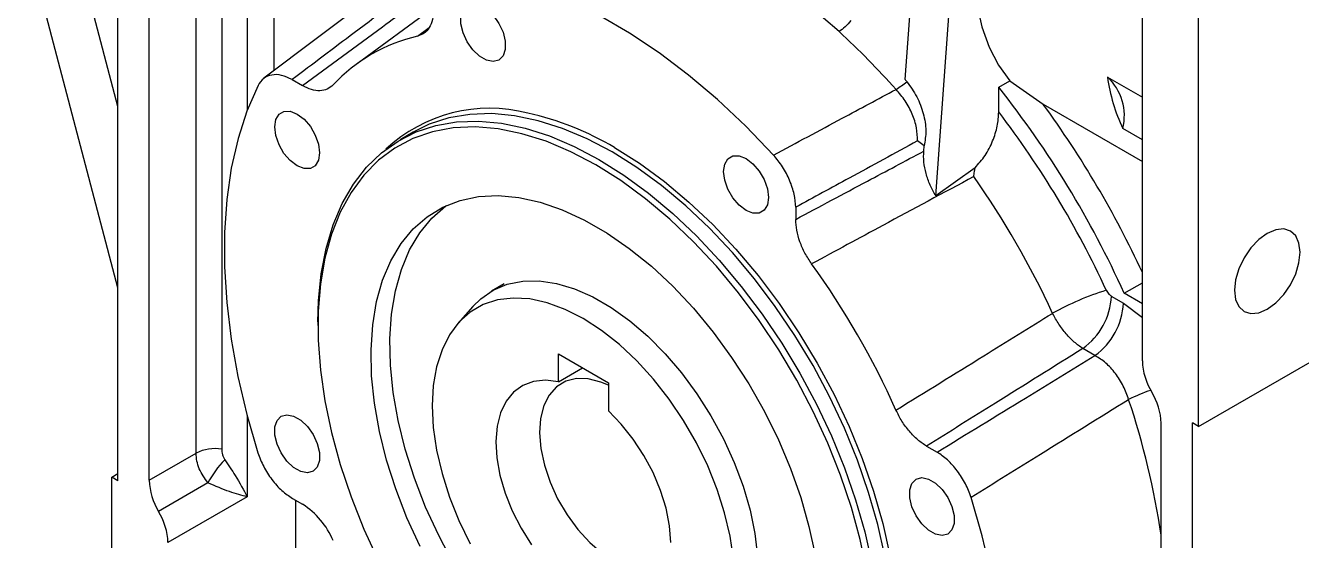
# Model space of a CAD drawing. Header units: millimetres. Extents: x 41 to 1868, y -696 to 319.
# Drawn here: x 1276.782 to 1279.408, y 255.837 to 256.896 of the extents above; entities that cross this region are included whole.
import ezdxf

# ---------------------------------------------------------------- set-up
doc = ezdxf.new("R2010")
doc.units = ezdxf.units.MM

msp = doc.modelspace()

# ---------------------------------------------------------------- linework, layer by layer
at = {"color": 7, "linetype": 'Continuous', "lineweight": 25}
for p, q in [((1276.9724, 256.7293), (1276.7821, 257.4526)), ((1278.5926, 256.7846), (1278.6415, 257.4578)), ((1278.6557, 256.5456), (1278.7187, 257.4133)), ((1279.0809, 256.2059), (1279.0809, 257.1994)), ((1279.1966, 256.0711), (1279.1966, 257.2069)), ((1276.9724, 255.9596), (1276.9724, 257.123)), ((1277.1332, 256.0161), (1277.1332, 257.0165)), ((1277.1859, 257.0247), (1277.1859, 256.0243)), ((1277.5663, 257.0083), (1277.2726, 256.7873)), ((1276.9724, 256.3562), (1276.8117, 256.9677)), ((1277.0367, 255.9604), (1277.0367, 256.9608)), ((1277.6217, 256.932), (1277.4646, 256.8173)), ((1277.3308, 256.7845), (1277.3524, 256.7721)), ((1278.7852, 256.7688), (1278.8084, 256.7822)), ((1278.7852, 256.718), (1278.7852, 256.7688)), ((1278.8084, 256.7822), (1278.8768, 256.7337)), ((1279.0091, 256.7899), (1279.0809, 256.7484)), ((1278.8768, 256.7337), (1279.0809, 256.6159)), ((1277.5803, 256.6764), (1277.5533, 256.6608)), ((1279.0809, 256.6606), (1279.0405, 256.6839)), ((1278.6317, 256.6486), (1278.6181, 256.6584)), ((1278.6308, 256.6374), (1278.6317, 256.6486)), ((1278.7364, 256.6033), (1278.6557, 256.5456)), ((1278.3674, 256.522), (1278.3674, 256.4971)), ((1277.7673, 256.3645), (1277.7415, 256.3496)), ((1279.0435, 256.345), (1279.0809, 256.3666)), ((1279.0169, 256.3392), (1279.0418, 256.3248)), ((1279.0809, 256.3234), (1279.0435, 256.345)), ((1277.7026, 256.3176), (1277.6726, 256.2837)), ((1279.1966, 256.0711), (1279.5823, 256.2938)), ((1277.3838, 256.2862), (1277.3838, 256.2788)), ((1277.8788, 256.2202), (1277.9817, 256.1608)), ((1277.8788, 256.1626), (1277.8788, 256.2202)), ((1278.9832, 256.217), (1278.9583, 256.2314)), ((1277.8788, 256.1626), (1277.9287, 256.1914)), ((1277.9817, 256.1608), (1277.9817, 256.1032)), ((1279.1195, 254.7581), (1279.1195, 256.0777)), ((1279.1966, 256.0711), (1279.1837, 256.0785)), ((1279.1837, 254.683), (1279.1837, 256.0785)), ((1278.6367, 256.0306), (1278.6582, 256.0182)), ((1277.0367, 255.9604), (1277.1332, 256.0161)), ((1276.9596, 255.967), (1276.9724, 255.9744)), ((1276.9596, 255.4474), (1276.9596, 255.967)), ((1276.9724, 255.9596), (1276.9596, 255.967)), ((1277.1576, 255.9549), (1277.056, 255.8963)), ((1277.2386, 255.9264), (1277.0753, 255.8322)), ((1277.3314, 255.9231), (1277.3522, 255.9111))]:
    msp.add_line(p, q, dxfattribs=at)
at = {"color": 8, "linetype": 'Continuous', "lineweight": 25}
for p, q in [((1277.2938, 256.8032), (1277.2938, 257.183)), ((1277.2386, 257.1388), (1277.2386, 256.7217)), ((1277.5889, 256.8738), (1277.6127, 256.8915)), ((1279.0418, 256.3248), (1279.0809, 256.2951)), ((1277.2386, 256.0927), (1277.2386, 255.9264)), ((1277.3388, 255.7592), (1277.3388, 255.9188))]:
    msp.add_line(p, q, dxfattribs=at)
at = {"color": 7, "linetype": 'Continuous', "lineweight": 25, "flags": 128}
for points in [[(1278.8302, 257.3931), (1278.8032, 257.3342), (1278.7803, 257.2746), (1278.7617, 257.2149), (1278.7478, 257.156), (1278.7385, 257.0983), (1278.7341, 257.0426), (1278.7347, 256.9895), (1278.74, 256.9396), (1278.7502, 256.8934), (1278.7652, 256.8515), (1278.7846, 256.8143), (1278.8084, 256.7822)], [(1278.4565, 256.8832), (1278.3924, 256.9387), (1278.3273, 256.9888), (1278.2615, 257.0332), (1278.1954, 257.0716), (1278.1295, 257.1039), (1278.0643, 257.1296), (1278.0001, 257.1488), (1277.9373, 257.1613), (1277.8764, 257.167)], [(1278.3218, 256.6293), (1278.2649, 256.6885), (1278.2065, 256.7435), (1278.1468, 256.794), (1278.0862, 256.8397), (1278.0252, 256.8803), (1277.9639, 256.9157), (1277.9028, 256.9456), (1277.8422, 256.9698), (1277.7825, 256.9882), (1277.7241, 257.0007), (1277.6672, 257.0072)], [(1277.6912, 256.8625), (1277.6827, 256.8809), (1277.6783, 256.8994), (1277.6783, 256.9161), (1277.6827, 256.9294), (1277.6912, 256.938), (1277.7029, 256.9411), (1277.7167, 256.9383), (1277.7311, 256.9299), (1277.7449, 256.9168), (1277.7566, 256.9003), (1277.7651, 256.8819), (1277.7696, 256.8634), (1277.7696, 256.8467), (1277.7651, 256.8334), (1277.7566, 256.8248), (1277.7449, 256.8218), (1277.7311, 256.8245), (1277.7167, 256.8329), (1277.7029, 256.846), (1277.6912, 256.8625)], [(1277.2607, 256.7724), (1277.2379, 256.7199), (1277.2195, 256.6631), (1277.2056, 256.6022), (1277.1963, 256.5377), (1277.1916, 256.4699), (1277.1916, 256.3992), (1277.1962, 256.326), (1277.2055, 256.2507), (1277.2194, 256.1738), (1277.2377, 256.0958), (1277.2605, 256.017)], [(1277.3412, 256.6071), (1277.327, 256.6179), (1277.3141, 256.6329), (1277.3039, 256.6506), (1277.2973, 256.6693), (1277.295, 256.6871), (1277.2973, 256.7023), (1277.3039, 256.7134), (1277.3141, 256.7193), (1277.327, 256.7194), (1277.3412, 256.7138), (1277.3555, 256.7029), (1277.3684, 256.6879), (1277.3786, 256.6702), (1277.3852, 256.6515), (1277.3874, 256.6337), (1277.3852, 256.6186), (1277.3786, 256.6075), (1277.3684, 256.6016), (1277.3555, 256.6014), (1277.3412, 256.6071)], [(1277.9894, 256.6359), (1277.9382, 256.6628), (1277.8875, 256.6843), (1277.8376, 256.7001), (1277.7888, 256.7103), (1277.7417, 256.7146), (1277.6964, 256.7131), (1277.6535, 256.7057), (1277.6132, 256.6926), (1277.5803, 256.6764)], [(1277.3838, 256.2862), (1277.3851, 256.3298), (1277.3908, 256.3853), (1277.4009, 256.4374), (1277.4154, 256.4857), (1277.4342, 256.5298), (1277.4571, 256.5694), (1277.484, 256.6042), (1277.5146, 256.6338), (1277.5488, 256.6582), (1277.5862, 256.677), (1277.6265, 256.6901), (1277.6694, 256.6975), (1277.7147, 256.699), (1277.7618, 256.6947), (1277.8106, 256.6846), (1277.8605, 256.6687), (1277.9112, 256.6472), (1277.9624, 256.6203)], [(1277.9559, 256.6092), (1277.9047, 256.6361), (1277.8538, 256.6576), (1277.8037, 256.6733), (1277.7549, 256.6831), (1277.7077, 256.6871), (1277.6625, 256.6851), (1277.6197, 256.6772), (1277.5795, 256.6634), (1277.5424, 256.6438), (1277.5086, 256.6187), (1277.4785, 256.5881), (1277.4521, 256.5524), (1277.4299, 256.5119), (1277.4118, 256.4668), (1277.3982, 256.4175), (1277.389, 256.3645), (1277.3844, 256.3081), (1277.3844, 256.2488), (1277.389, 256.1871), (1277.3982, 256.1235), (1277.4118, 256.0585), (1277.4299, 255.9926), (1277.4521, 255.9263), (1277.4785, 255.8602), (1277.5086, 255.7948)], [(1278.5509, 255.8047), (1278.5363, 255.8697), (1278.5175, 255.9356), (1278.4946, 256.0016), (1278.4677, 256.0674), (1278.4371, 256.1325), (1278.403, 256.1962), (1278.3656, 256.2582), (1278.3253, 256.3179), (1278.2823, 256.3748), (1278.2371, 256.4286), (1278.1899, 256.4787), (1278.1412, 256.5249), (1278.0912, 256.5667), (1278.0405, 256.6038), (1277.9894, 256.6359)], [(1277.9945, 256.6448), (1278.0461, 256.6124), (1278.0973, 256.575), (1278.1477, 256.5328), (1278.1968, 256.4862), (1278.2444, 256.4356), (1278.2901, 256.3814), (1278.3334, 256.3239), (1278.3741, 256.2637), (1278.4118, 256.2012), (1278.4462, 256.1369), (1278.4771, 256.0713), (1278.5043, 256.0049), (1278.5274, 255.9382), (1278.5464, 255.8718), (1278.561, 255.8062), (1278.5712, 255.7419), (1278.5769, 255.6793), (1278.5781, 255.619), (1278.5746, 255.5615), (1278.5678, 255.5131)], [(1278.5137, 255.7736), (1278.5001, 255.8386), (1278.482, 255.9045), (1278.4597, 255.9708), (1278.4334, 256.0369), (1278.4032, 256.1022), (1278.3695, 256.1664), (1278.3324, 256.2288), (1278.2922, 256.2889), (1278.2494, 256.3463), (1278.2042, 256.4005), (1278.157, 256.451), (1278.1081, 256.4975), (1278.0581, 256.5396), (1278.0072, 256.5769), (1277.9559, 256.6092)], [(1277.9624, 256.6203), (1278.0135, 256.5882), (1278.0642, 256.5511), (1278.1142, 256.5093), (1278.1629, 256.4631), (1278.2101, 256.413), (1278.2553, 256.3592), (1278.2983, 256.3023), (1278.3386, 256.2426), (1278.376, 256.1806), (1278.4101, 256.1169), (1278.4407, 256.0519), (1278.4676, 255.9861), (1278.4906, 255.92), (1278.5093, 255.8542), (1278.5239, 255.7891)], [(1278.2189, 256.5957), (1278.2212, 256.6108), (1278.2277, 256.6219), (1278.238, 256.6278), (1278.2508, 256.628), (1278.2651, 256.6223), (1278.2794, 256.6115), (1278.2923, 256.5965), (1278.3025, 256.5788), (1278.3091, 256.5601), (1278.3113, 256.5423), (1278.3091, 256.5271), (1278.3025, 256.516), (1278.2923, 256.5101), (1278.2794, 256.51), (1278.2651, 256.5156), (1278.2508, 256.5265), (1278.238, 256.5415), (1278.2277, 256.5592), (1278.2212, 256.5779), (1278.2189, 256.5957)], [(1277.5941, 255.8242), (1277.5672, 255.883), (1277.5441, 255.9425), (1277.5251, 256.002), (1277.5104, 256.061), (1277.5001, 256.1189), (1277.4944, 256.175), (1277.4933, 256.229), (1277.4967, 256.2801), (1277.5047, 256.328), (1277.5172, 256.372), (1277.5341, 256.4119), (1277.5551, 256.4472), (1277.5802, 256.4775), (1277.6089, 256.5025), (1277.6411, 256.5221), (1277.6765, 256.5359), (1277.7146, 256.5439), (1277.7551, 256.546), (1277.7976, 256.5422), (1277.8417, 256.5324), (1277.887, 256.5169), (1277.9329, 256.4957), (1277.979, 256.469), (1278.0249, 256.4372), (1278.0702, 256.4005), (1278.1142, 256.3594), (1278.1568, 256.3141), (1278.1973, 256.2653), (1278.2354, 256.2132), (1278.2708, 256.1586), (1278.303, 256.1019), (1278.3317, 256.0436), (1278.3568, 255.9844), (1278.3778, 255.9248), (1278.3947, 255.8655), (1278.4072, 255.807)], [(1277.6632, 255.7889), (1277.6327, 255.8465), (1277.6057, 255.9053), (1277.5827, 255.9647), (1277.5637, 256.0243), (1277.549, 256.0833), (1277.5387, 256.1411), (1277.533, 256.1973), (1277.5318, 256.2512), (1277.5353, 256.3024), (1277.5433, 256.3502), (1277.5558, 256.3943), (1277.5726, 256.4342), (1277.5937, 256.4694), (1277.6187, 256.4997), (1277.6475, 256.5248), (1277.6486, 256.5256)], [(1279.338, 256.4682), (1279.3205, 256.4555), (1279.3043, 256.4383), (1279.2903, 256.4179), (1279.2796, 256.3955), (1279.2728, 256.3728), (1279.2705, 256.3513), (1279.2728, 256.3325), (1279.2796, 256.3176), (1279.2903, 256.3076), (1279.3043, 256.3033), (1279.3205, 256.3049), (1279.338, 256.3124), (1279.3555, 256.3251), (1279.3718, 256.3423), (1279.3857, 256.3627), (1279.3965, 256.3851), (1279.4032, 256.4078), (1279.4055, 256.4293), (1279.4032, 256.4481), (1279.3965, 256.463), (1279.3857, 256.473), (1279.3718, 256.4773), (1279.3555, 256.4757), (1279.338, 256.4682)], [(1277.7026, 256.3176), (1277.7192, 256.3339), (1277.7449, 256.3515), (1277.7738, 256.3636), (1277.8054, 256.3699), (1277.8392, 256.3704), (1277.8749, 256.3651), (1277.9119, 256.3541), (1277.9498, 256.3375), (1277.9878, 256.3155), (1278.0257, 256.2884), (1278.0627, 256.2567), (1278.0984, 256.2208), (1278.1323, 256.1812), (1278.1638, 256.1384), (1278.1927, 256.093), (1278.2184, 256.0457), (1278.2406, 255.9972), (1278.259, 255.9481), (1278.2733, 255.8991), (1278.2833, 255.8508), (1278.2889, 255.8041)], [(1278.239, 255.7987), (1278.2323, 255.8453), (1278.2211, 255.8932), (1278.2057, 255.9416), (1278.1862, 255.99), (1278.1631, 256.0375), (1278.1365, 256.0835), (1278.1069, 256.1273), (1278.0748, 256.1683), (1278.0405, 256.2059), (1278.0047, 256.2395), (1277.9677, 256.2687), (1277.9302, 256.2929), (1277.8927, 256.3119), (1277.8558, 256.3255), (1277.8199, 256.3333), (1277.7857, 256.3352), (1277.7535, 256.3313), (1277.724, 256.3217), (1277.6974, 256.3063), (1277.6742, 256.2856), (1277.6548, 256.2596), (1277.6394, 256.229), (1277.6282, 256.194), (1277.6214, 256.1553), (1277.6192, 256.1133), (1277.6214, 256.0687), (1277.6282, 256.0221), (1277.6394, 255.9742), (1277.6548, 255.9258), (1277.6742, 255.8774), (1277.6974, 255.8299)], [(1277.8788, 256.1626), (1277.8522, 256.166), (1277.8276, 256.1637), (1277.8056, 256.1556), (1277.7867, 256.1419), (1277.7713, 256.123), (1277.76, 256.0994), (1277.7529, 256.0716), (1277.7503, 256.0404), (1277.7521, 256.0065), (1277.7585, 255.9708), (1277.7691, 255.9341), (1277.7838, 255.8975), (1277.8021, 255.8617), (1277.8236, 255.8277)], [(1277.9817, 256.1558), (1277.9661, 256.1623), (1277.9402, 256.1689), (1277.9159, 256.1695), (1277.8941, 256.164), (1277.8752, 256.1527), (1277.8601, 256.1358), (1277.849, 256.1139), (1277.8423, 256.0877), (1277.8402, 256.0579), (1277.8429, 256.0255), (1277.8501, 255.9914), (1277.8618, 255.9567), (1277.8774, 255.9224), (1277.8967, 255.8896), (1277.9189, 255.8592), (1277.9433, 255.8323), (1277.9694, 255.8095), (1277.9962, 255.7917), (1278.023, 255.7793), (1278.0489, 255.7727), (1278.0731, 255.7721), (1278.095, 255.7776), (1278.1049, 255.7826)], [(1277.3739, 255.9789), (1277.3622, 255.9758), (1277.3485, 255.9786), (1277.334, 255.9869), (1277.3203, 256), (1277.3086, 256.0166), (1277.3001, 256.035), (1277.2956, 256.0535), (1277.2956, 256.0702), (1277.3001, 256.0835), (1277.3086, 256.0921), (1277.3203, 256.0951), (1277.334, 256.0923), (1277.3485, 256.084), (1277.3622, 256.0709), (1277.3739, 256.0543), (1277.3824, 256.0359), (1277.3869, 256.0175), (1277.3869, 256.0008), (1277.3824, 255.9875), (1277.3739, 255.9789)], [(1278.1102, 255.8326), (1278.1076, 255.8669), (1278.1005, 255.9028), (1278.0891, 255.9396), (1278.0738, 255.9761), (1278.0549, 256.0117), (1278.0328, 256.0452), (1278.0082, 256.076), (1277.9817, 256.1032)], [(1278.6151, 255.9627), (1278.6268, 255.9658), (1278.6406, 255.963), (1278.655, 255.9547), (1278.6688, 255.9416), (1278.6805, 255.925), (1278.689, 255.9066), (1278.6934, 255.8882), (1278.6934, 255.8715), (1278.689, 255.8582), (1278.6805, 255.8496), (1278.6688, 255.8465), (1278.655, 255.8493), (1278.6406, 255.8576), (1278.6268, 255.8707), (1278.6151, 255.8873), (1278.6066, 255.9057), (1278.6022, 255.9242), (1278.6022, 255.9408), (1278.6066, 255.9541), (1278.6151, 255.9627)], [(1278.7284, 255.1692), (1278.7512, 255.2217), (1278.7696, 255.2786), (1278.7835, 255.3395), (1278.7928, 255.404), (1278.7975, 255.4719), (1278.7975, 255.5427), (1278.7928, 255.6159), (1278.7835, 255.6912), (1278.7696, 255.7682), (1278.7512, 255.8463), (1278.7284, 255.9251)]]:
    msp.add_lwpolyline(points, dxfattribs=at)
at = {"color": 7, "linetype": 'Continuous', "lineweight": 25}
for centre, radius, start, end in [((1277.6642, 256.543), 0.3392, 102.8192, 137.1916), ((1277.3186, 255.6428), 1.6833, 41.782, 47.467), ((1278.4354, 256.9843), 0.2598, 302.1922, 308.2555), ((1277.1977, 255.5105), 2.0257, 24.3278, 38.4009), ((1279.3699, 256.8393), 0.3642, 187.8029, 205.2693), ((1278.9356, 256.7104), 0.1082, 345.8143, 47.2579), ((1277.6875, 256.1307), 0.5988, 59.1512, 77.5987), ((1277.2464, 255.5387), 1.9387, 24.779, 37.4642), ((1277.2347, 255.5321), 2.0347, 24.8633, 36.1948), ((1277.2717, 255.5535), 1.7893, 24.7921, 35.2079), ((1277.0035, 255.3987), 1.7217, 24.2129, 35.7871), ((1279.1725, 255.8124), 0.5638, 107.1119, 119.3547), ((1278.8759, 256.3461), 0.1413, 305.6892, 357.1989), ((1278.9008, 256.3317), 0.1413, 305.6892, 357.1989), ((1279.2124, 256.2105), 0.1316, 181.9871, 211.4793), ((1278.988, 256.0731), 0.1316, 1.9871, 31.4793), ((1277.1717, 255.9418), 0.0837, 80.2289, 117.3572), ((1277.3247, 255.8689), 0.188, 134.7897, 152.7691), ((1277.1682, 255.965), 0.1316, 181.9871, 211.4793), ((1277.2638, 255.772), 0.1648, 23.0856, 57.5582), ((1276.9438, 255.8276), 0.1316, 1.9871, 31.4793)]:
    msp.add_arc(centre, radius, start, end, dxfattribs=at)
at = {"color": 8, "linetype": 'Continuous', "lineweight": 25}
for centre, radius, start, end in [((1277.7372, 256.4144), 0.3113, 75.322, 133.2105), ((1279.19, 255.8622), 0.2977, 107.9671, 117.4925), ((1277.5252, 255.6126), 1.6114, 8.3723, 18.5852)]:
    msp.add_arc(centre, radius, start, end, dxfattribs=at)
at = {"color": 7, "linetype": 'Continuous', "lineweight": 25}
for points, knots in [([(1277.6213, 257.0032), (1277.5671, 256.9624), (1277.4702, 256.8895), (1277.3734, 256.8166), (1277.3308, 256.7845)], [0, 0, 0, 0, 0.56, 1, 1, 1, 1]), ([(1277.6217, 256.9276), (1277.6213, 256.9208), (1277.6204, 256.907), (1277.6134, 256.8911), (1277.6033, 256.8789), (1277.5937, 256.8755), (1277.5889, 256.8738)], [0, 0, 0, 0, 0.248662, 0.499998, 0.751286, 1, 1, 1, 1]), ([(1278.4809, 256.9059), (1278.477, 256.9014), (1278.4692, 256.8926), (1278.4607, 256.8863), (1278.4565, 256.8832)], [0, 0, 0, 0, 0.508316, 1, 1, 1, 1]), ([(1277.3308, 256.7845), (1277.3235, 256.788), (1277.3088, 256.7951), (1277.2887, 256.7951), (1277.2713, 256.7887), (1277.2642, 256.7778), (1277.2607, 256.7724)], [0, 0, 0, 0, 0.247605, 0.499996, 0.752341, 1, 1, 1, 1]), ([(1277.4153, 256.7736), (1277.4115, 256.7703), (1277.4037, 256.7637), (1277.3881, 256.7609), (1277.3708, 256.7629), (1277.3585, 256.769), (1277.3524, 256.7721)], [0, 0, 0, 0, 0.248662, 0.499998, 0.751286, 1, 1, 1, 1]), ([(1278.5926, 256.7846), (1278.5933, 256.7838), (1278.5945, 256.7823), (1278.5957, 256.7809), (1278.5963, 256.7802)], [0, 0, 0, 0, 0.56, 1, 1, 1, 1]), ([(1278.5963, 256.7802), (1278.6034, 256.7702), (1278.6178, 256.7502), (1278.6311, 256.7146), (1278.6369, 256.6789), (1278.6335, 256.6587), (1278.6317, 256.6486)], [0, 0, 0, 0, 0.250039, 0.50025, 0.749723, 1, 1, 1, 1]), ([(1278.3218, 256.6293), (1278.3689, 256.6545), (1278.4529, 256.6996), (1278.5368, 256.7446), (1278.5738, 256.7644)], [0, 0, 0, 0, 0.56, 1, 1, 1, 1]), ([(1278.6181, 256.6584), (1278.6178, 256.6673), (1278.6173, 256.6851), (1278.6081, 256.7138), (1278.5937, 256.7414), (1278.5804, 256.7567), (1278.5738, 256.7644)], [0, 0, 0, 0, 0.249745, 0.500354, 0.749674, 1, 1, 1, 1]), ([(1278.7364, 256.6033), (1278.7437, 256.6113), (1278.7583, 256.6274), (1278.7736, 256.6582), (1278.7834, 256.6893), (1278.7846, 256.7084), (1278.7852, 256.718)], [0, 0, 0, 0, 0.249585, 0.499954, 0.749363, 1, 1, 1, 1]), ([(1278.6181, 256.6584), (1278.5713, 256.6329), (1278.4877, 256.5875), (1278.4041, 256.542), (1278.3674, 256.522)], [0, 0, 0, 0, 0.56, 1, 1, 1, 1]), ([(1278.3674, 256.4971), (1278.4165, 256.5233), (1278.5044, 256.5701), (1278.5922, 256.6168), (1278.6308, 256.6374)], [0, 0, 0, 0, 0.56, 1, 1, 1, 1]), ([(1278.6557, 256.5456), (1278.6515, 256.5528), (1278.6432, 256.5675), (1278.6352, 256.5914), (1278.6303, 256.6153), (1278.6307, 256.63), (1278.6308, 256.6374)], [0, 0, 0, 0, 0.248487, 0.499832, 0.75088, 1, 1, 1, 1]), ([(1278.3674, 256.522), (1278.3668, 256.5307), (1278.3655, 256.5485), (1278.3555, 256.5775), (1278.3412, 256.6058), (1278.3282, 256.6215), (1278.3218, 256.6293)], [0, 0, 0, 0, 0.247605, 0.499996, 0.752341, 1, 1, 1, 1]), ([(1278.7337, 256.5851), (1278.6714, 256.5516), (1278.5602, 256.4918), (1278.449, 256.4319), (1278.4001, 256.4055)], [0, 0, 0, 0, 0.56, 1, 1, 1, 1]), ([(1278.7337, 256.5851), (1278.7341, 256.5885), (1278.735, 256.5944), (1278.7359, 256.6006), (1278.7364, 256.6033)], [0, 0, 0, 0, 0.559998, 1, 1, 1, 1]), ([(1278.4001, 256.4055), (1278.3953, 256.4127), (1278.3857, 256.4272), (1278.3756, 256.4511), (1278.3686, 256.4751), (1278.3678, 256.4898), (1278.3674, 256.4971)], [0, 0, 0, 0, 0.248662, 0.499998, 0.751286, 1, 1, 1, 1]), ([(1279.0066, 256.3513), (1279.0073, 256.3499), (1279.0088, 256.347), (1279.0123, 256.3425), (1279.0152, 256.3405), (1279.0169, 256.3392)], [0, 0, 0, 0, 0.280422, 0.560548, 1, 1, 1, 1]), ([(1278.5737, 256.1048), (1278.6339, 256.1419), (1278.7414, 256.2083), (1278.8488, 256.2746), (1278.8961, 256.3038)], [0, 0, 0, 0, 0.56, 1, 1, 1, 1]), ([(1278.9583, 256.2314), (1278.9524, 256.2355), (1278.9407, 256.2437), (1278.9239, 256.2613), (1278.9084, 256.2814), (1278.9002, 256.2964), (1278.8961, 256.3038)], [0, 0, 0, 0, 0.251336, 0.500537, 0.749494, 1, 1, 1, 1]), ([(1278.9583, 256.2314), (1278.8983, 256.1939), (1278.7911, 256.127), (1278.6839, 256.0601), (1278.6367, 256.0306)], [0, 0, 0, 0, 0.56, 1, 1, 1, 1]), ([(1278.6582, 256.0182), (1278.7189, 256.0553), (1278.8273, 256.1215), (1278.9355, 256.1878), (1278.9832, 256.217)], [0, 0, 0, 0, 0.56, 1, 1, 1, 1]), ([(1279.0526, 256.1262), (1279.0493, 256.1357), (1279.0426, 256.1547), (1279.0259, 256.1808), (1279.0058, 256.2029), (1278.9907, 256.2123), (1278.9832, 256.217)], [0, 0, 0, 0, 0.250116, 0.499353, 0.748844, 1, 1, 1, 1]), ([(1279.0526, 256.1262), (1278.9921, 256.0887), (1278.8841, 256.0216), (1278.7759, 255.9546), (1278.7284, 255.9251)], [0, 0, 0, 0, 0.56, 1, 1, 1, 1]), ([(1278.6367, 256.0306), (1278.6306, 256.0347), (1278.6183, 256.0427), (1278.601, 256.0608), (1278.5853, 256.0815), (1278.5776, 256.0971), (1278.5737, 256.1048)], [0, 0, 0, 0, 0.248662, 0.499998, 0.751286, 1, 1, 1, 1]), ([(1277.1576, 255.9549), (1277.1509, 255.9645), (1277.1407, 255.979), (1277.1342, 256.0004), (1277.1335, 256.0108), (1277.1332, 256.0161)], [0, 0, 0, 0, 0.484007, 0.737962, 1, 1, 1, 1]), ([(1277.1859, 256.0243), (1277.1861, 256.0205), (1277.1864, 256.013), (1277.1903, 256.0059), (1277.1923, 256.0023)], [0, 0, 0, 0, 0.499907, 1, 1, 1, 1]), ([(1277.2605, 256.017), (1277.2641, 256.0074), (1277.2713, 255.9882), (1277.2888, 255.9615), (1277.3091, 255.9381), (1277.324, 255.9281), (1277.3314, 255.9231)], [0, 0, 0, 0, 0.247421, 0.499878, 0.752189, 1, 1, 1, 1]), ([(1278.7284, 255.9251), (1278.7248, 255.9346), (1278.7177, 255.9537), (1278.7003, 255.9802), (1278.6803, 256.0034), (1278.6655, 256.0133), (1278.6582, 256.0182)], [0, 0, 0, 0, 0.247605, 0.499996, 0.752341, 1, 1, 1, 1]), ([(1277.1923, 256.0023), (1277.1997, 255.9915), (1277.2187, 255.9638), (1277.231, 255.9406), (1277.2386, 255.9264)], [0, 0, 0, 0, 0.389823, 1, 1, 1, 1]), ([(1277.2386, 255.9264), (1277.227, 255.9294), (1277.2038, 255.9354), (1277.173, 255.9484), (1277.1576, 255.9549)], [0, 0, 0, 0, 0.50117, 1, 1, 1, 1])]:
    msp.add_open_spline(points, degree=3, knots=knots, dxfattribs=at)
at = {"color": 8, "linetype": 'Continuous', "lineweight": 25}
msp.add_open_spline([(1277.3524, 256.7721), (1277.4072, 256.8125), (1277.4979, 256.8794), (1277.5886, 256.9463), (1277.6244, 256.9727)], degree=3, knots=[0, 0, 0, 0, 0.604812, 1, 1, 1, 1], dxfattribs=at)

doc.saveas('drawing.dxf')
